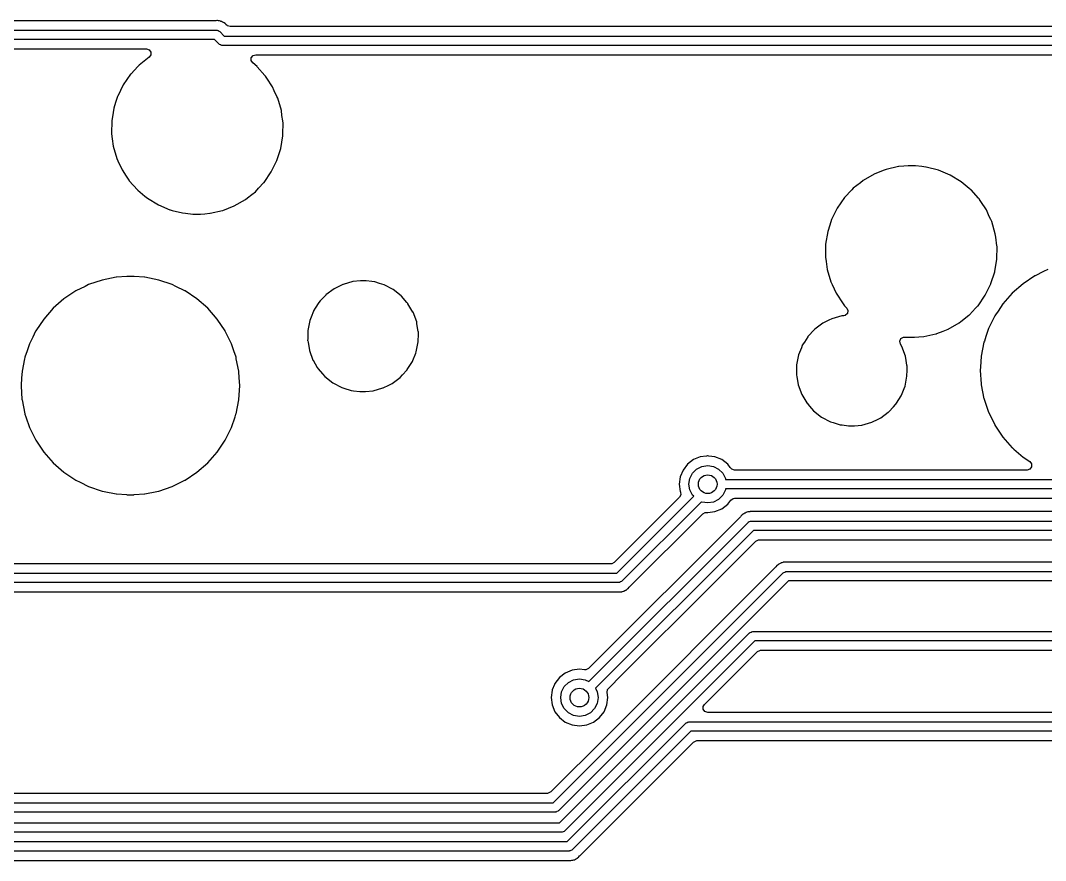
# Model space of a CAD drawing. Extents: x 0.6 to 14.8, y -5.2 to -0.6.
# Drawn here: x 11.253 to 12.115, y -2.342 to -1.635 of the extents above; entities that cross this region are included whole.
import ezdxf

# ---------------------------------------------------------------- set-up
doc = ezdxf.new("R2010")
doc.units = 0
doc.header["$MEASUREMENT"] = 0
doc.layers.add('BLACK', color=7, linetype='CONTINUOUS')

msp = doc.modelspace()

# ---------------------------------------------------------------- linework, layer by layer
at = {"layer": 'BLACK', "linetype": 'CONTINUOUS'}
for p, q in [((11.321, -1.63568), (10.6224, -1.63568)), ((11.417, -1.63568), (11.321, -1.63568)), ((11.4175, -1.63565), (11.417, -1.63568)), ((11.4183, -1.63554), (11.4175, -1.63565)), ((11.4186, -1.63549), (11.4183, -1.63554)), ((11.4183, -1.63554), (11.4183, -1.63554)), ((11.419, -1.63557), (11.4186, -1.63549)), ((11.419, -1.63558), (11.419, -1.63557)), ((11.419, -1.63557), (11.419, -1.63557)), ((11.4199, -1.63568), (11.419, -1.63558)), ((11.4201, -1.63568), (11.4199, -1.63568)), ((11.4204, -1.63571), (11.4201, -1.63568)), ((11.4206, -1.63581), (11.4204, -1.63571)), ((11.4214, -1.63609), (11.4206, -1.63581)), ((11.4206, -1.63581), (11.4206, -1.63581)), ((11.4219, -1.63627), (11.4214, -1.63609)), ((11.4226, -1.63643), (11.4219, -1.63627)), ((11.4229, -1.63651), (11.4226, -1.63643)), ((11.4226, -1.63643), (11.4226, -1.63643)), ((11.4232, -1.63671), (11.4229, -1.63651)), ((11.4233, -1.63676), (11.4232, -1.63671)), ((11.4232, -1.63671), (11.4232, -1.63671)), ((11.4241, -1.63717), (11.4233, -1.63676)), ((11.4241, -1.63721), (11.4241, -1.63717)), ((11.4245, -1.63734), (11.4241, -1.63721)), ((11.4241, -1.63721), (11.4241, -1.63721)), ((11.4253, -1.63813), (11.4245, -1.63734)), ((11.4255, -1.63827), (11.4253, -1.63813)), ((10.6156, -1.64357), (11.418, -1.64357)), ((11.418, -1.64357), (11.4183, -1.64367)), ((11.4183, -1.64367), (11.4187, -1.64362)), ((11.4187, -1.64362), (11.4195, -1.64404)), ((11.4195, -1.64404), (11.4204, -1.64433)), ((11.4204, -1.64433), (11.4205, -1.64458)), ((11.4205, -1.64458), (11.4208, -1.64473)), ((11.4208, -1.64473), (11.4247, -1.64857)), ((11.4256, -1.63837), (11.4255, -1.63827)), ((11.4262, -1.63891), (11.4256, -1.63837)), ((11.4263, -1.63901), (11.4262, -1.63891)), ((11.427, -1.63964), (11.4263, -1.63901)), ((11.4273, -1.63994), (11.427, -1.63964)), ((11.4296, -1.64068), (11.4273, -1.63994)), ((12.3625, -1.64068), (11.4296, -1.64068)), ((11.4164, -1.65145), (10.6161, -1.65145)), ((11.4203, -1.6553), (11.4164, -1.65145)), ((11.4205, -1.65544), (11.4203, -1.6553)), ((11.4247, -1.64857), (14.164, -1.64857)), ((10.7207, -1.65934), (11.3592, -1.65934)), ((11.3592, -1.65934), (11.3614, -1.66009)), ((11.3614, -1.66009), (11.3629, -1.66204)), ((11.3629, -1.66204), (11.3629, -1.66444)), ((11.4207, -1.6557), (11.4205, -1.65544)), ((11.4216, -1.65598), (11.4207, -1.6557)), ((11.4224, -1.6564), (11.4216, -1.65598)), ((11.4227, -1.65635), (11.4224, -1.6564)), ((11.423, -1.65645), (11.4227, -1.65635)), ((14.1624, -1.65645), (11.423, -1.65645)), ((11.3616, -1.66631), (11.3531, -1.67294)), ((11.3629, -1.66444), (11.3615, -1.66625)), ((11.3615, -1.66625), (11.3616, -1.66631)), ((11.4473, -1.6692), (11.4474, -1.6668)), ((11.4486, -1.67124), (11.4473, -1.6692)), ((11.4474, -1.6668), (11.449, -1.66494)), ((11.4522, -1.67424), (11.4486, -1.67124)), ((11.449, -1.66494), (11.4511, -1.66434)), ((11.4511, -1.66434), (12.2081, -1.66434)), ((11.3458, -1.68074), (11.3397, -1.68954)), ((11.3462, -1.6803), (11.3458, -1.68074)), ((11.3519, -1.67431), (11.3462, -1.6803)), ((11.3531, -1.67294), (11.3519, -1.67431)), ((11.4523, -1.67434), (11.4522, -1.67424)), ((11.4589, -1.68173), (11.4523, -1.67434)), ((11.4523, -1.67434), (11.4523, -1.67434)), ((11.3397, -1.68954), (11.335, -1.69915)), ((11.4593, -1.68223), (11.4589, -1.68173)), ((11.4594, -1.68235), (11.4593, -1.68223)), ((11.4605, -1.68402), (11.4594, -1.68235)), ((11.4594, -1.68235), (11.4594, -1.68235)), ((11.4652, -1.69119), (11.4605, -1.68402)), ((11.4667, -1.69457), (11.4652, -1.69119)), ((11.4689, -1.69929), (11.4667, -1.69457)), ((11.3333, -1.70448), (11.3317, -1.70935)), ((11.3349, -1.69929), (11.3333, -1.70448)), ((11.335, -1.69915), (11.3349, -1.69929)), ((11.4697, -1.70091), (11.4689, -1.69929)), ((11.4727, -1.7112), (11.4697, -1.70091)), ((11.3317, -1.70935), (11.3305, -1.71642)), ((11.4732, -1.71529), (11.4727, -1.7112)), ((11.4738, -1.7198), (11.4732, -1.71529)), ((11.33, -1.71992), (11.3298, -1.73064)), ((11.3305, -1.71642), (11.33, -1.7195)), ((11.33, -1.7195), (11.33, -1.71992)), ((11.4741, -1.72181), (11.4738, -1.7198)), ((11.474, -1.73088), (11.4741, -1.72196)), ((11.4741, -1.72196), (11.4741, -1.72181)), ((11.3298, -1.73064), (11.3299, -1.73078)), ((11.3299, -1.73078), (11.3299, -1.73078)), ((11.3299, -1.73078), (11.3304, -1.73506)), ((11.4722, -1.74309), (11.474, -1.73252)), ((11.474, -1.73252), (11.474, -1.73088)), ((11.3304, -1.73506), (11.3313, -1.74125)), ((11.3313, -1.74125), (11.3343, -1.75153)), ((11.469, -1.7533), (11.4711, -1.74665)), ((11.4711, -1.74665), (11.4722, -1.74323)), ((11.4722, -1.74323), (11.4722, -1.74309)), ((11.3343, -1.75153), (11.3343, -1.75166)), ((11.3343, -1.75166), (11.3343, -1.75166)), ((11.3343, -1.75166), (11.3352, -1.75345)), ((11.3352, -1.75345), (11.3388, -1.76126)), ((11.4642, -1.7629), (11.469, -1.7533)), ((11.9918, -1.75845), (11.9814, -1.76081)), ((11.992, -1.75844), (11.9918, -1.75845)), ((11.9962, -1.75812), (11.992, -1.75844)), ((11.992, -1.75844), (11.992, -1.75844)), ((11.9998, -1.75785), (11.9962, -1.75812)), ((12.0062, -1.75785), (11.9998, -1.75785)), ((12.0113, -1.75837), (12.0062, -1.75785)), ((12.0149, -1.75874), (12.0113, -1.75837)), ((12.0151, -1.75875), (12.0149, -1.75874)), ((12.0149, -1.75874), (12.0149, -1.75874)), ((12.0255, -1.76139), (12.0151, -1.75875)), ((11.3388, -1.76126), (11.3422, -1.76647)), ((11.3422, -1.76647), (11.3444, -1.76981)), ((11.4581, -1.7717), (11.4642, -1.7629)), ((11.9714, -1.76469), (11.9621, -1.77001)), ((11.9788, -1.76181), (11.9714, -1.76469)), ((11.9813, -1.76086), (11.9788, -1.76181)), ((11.9814, -1.76081), (11.9813, -1.76086)), ((11.9813, -1.76086), (11.9813, -1.76086)), ((12.0353, -1.76553), (12.0255, -1.76139)), ((12.0445, -1.77109), (12.0353, -1.76553)), ((11.3444, -1.76981), (11.3446, -1.77022)), ((11.3446, -1.77022), (11.3447, -1.77033)), ((11.3447, -1.77033), (11.3447, -1.77033)), ((11.3447, -1.77033), (11.3516, -1.77804)), ((11.4535, -1.77664), (11.458, -1.77181)), ((11.458, -1.77181), (11.4581, -1.7717)), ((11.458, -1.77181), (11.458, -1.77181)), ((11.9597, -1.77192), (11.9537, -1.77664)), ((11.962, -1.7701), (11.9597, -1.77192)), ((11.9621, -1.77001), (11.962, -1.7701)), ((11.962, -1.7701), (11.962, -1.7701)), ((12.0446, -1.77118), (12.0445, -1.77109)), ((12.0513, -1.77674), (12.0446, -1.77118)), ((11.3516, -1.77804), (11.3518, -1.77821)), ((11.3518, -1.77821), (11.3519, -1.7783)), ((11.3519, -1.7783), (11.3519, -1.7783)), ((11.3519, -1.7783), (11.3579, -1.78329)), ((11.3579, -1.78329), (11.36, -1.78506)), ((11.4424, -1.78614), (11.4441, -1.78475)), ((11.4441, -1.78475), (11.4479, -1.7818)), ((11.4479, -1.7818), (11.4508, -1.77951)), ((11.4508, -1.77951), (11.4535, -1.77664)), ((11.9464, -1.78444), (11.9403, -1.79324)), ((11.9465, -1.78434), (11.9464, -1.78444)), ((11.9525, -1.77794), (11.9465, -1.78434)), ((11.9465, -1.78434), (11.9465, -1.78434)), ((11.9537, -1.77664), (11.9525, -1.77794)), ((12.0527, -1.77794), (12.0513, -1.77674)), ((12.0528, -1.77804), (12.0527, -1.77794)), ((12.059, -1.78497), (12.0528, -1.77804)), ((12.0528, -1.77804), (12.0528, -1.77804)), ((11.36, -1.78506), (11.3692, -1.79062)), ((11.3692, -1.79062), (11.379, -1.79476)), ((11.4234, -1.7952), (11.4281, -1.79337)), ((11.4281, -1.79337), (11.4331, -1.79145)), ((11.4331, -1.79145), (11.4424, -1.78614)), ((11.9403, -1.79324), (11.9355, -1.80285)), ((12.0599, -1.78593), (12.059, -1.78497)), ((12.0599, -1.78605), (12.0599, -1.78593)), ((12.0611, -1.78776), (12.0599, -1.78605)), ((12.0599, -1.78605), (12.0599, -1.78605)), ((12.0657, -1.79488), (12.0611, -1.78776)), ((11.379, -1.79476), (11.3792, -1.79479)), ((11.3792, -1.79479), (11.3792, -1.79479)), ((11.3792, -1.79479), (11.3808, -1.7952)), ((11.3808, -1.7952), (11.3894, -1.79739)), ((11.3894, -1.79739), (11.3896, -1.79741)), ((11.3896, -1.79741), (11.3896, -1.79741)), ((11.3896, -1.79741), (11.3921, -1.79767)), ((11.3921, -1.79767), (11.3983, -1.79829)), ((11.3983, -1.79829), (11.4047, -1.79829)), ((11.4047, -1.79829), (11.4083, -1.79802)), ((11.4083, -1.79802), (11.4125, -1.79771)), ((11.4125, -1.79771), (11.4127, -1.7977)), ((11.4125, -1.79771), (11.4125, -1.79771)), ((11.4127, -1.7977), (11.4231, -1.79533)), ((11.4231, -1.79533), (11.4234, -1.7952)), ((12.0682, -1.80033), (12.0657, -1.79488)), ((12.0695, -1.80299), (12.0682, -1.80033)), ((11.934, -1.80754), (11.9323, -1.81305)), ((11.9355, -1.80299), (11.934, -1.80754)), ((11.9355, -1.80285), (11.9355, -1.80299)), ((12.0702, -1.80461), (12.0695, -1.80299)), ((12.0732, -1.8149), (12.0702, -1.80461)), ((11.9323, -1.81305), (11.9305, -1.82362)), ((12.0736, -1.81772), (12.0732, -1.8149)), ((12.0746, -1.82493), (12.0736, -1.81772)), ((11.9305, -1.82362), (11.9304, -1.83433)), ((12.0745, -1.83622), (12.0747, -1.82551)), ((12.0747, -1.82551), (12.0746, -1.82493)), ((11.9304, -1.83433), (11.9304, -1.83448)), ((11.9304, -1.83448), (11.9304, -1.83448)), ((11.9304, -1.83448), (11.9309, -1.83817)), ((12.0728, -1.84679), (12.0745, -1.83622)), ((11.9309, -1.83817), (11.9318, -1.84495)), ((11.9318, -1.84495), (11.9348, -1.85523)), ((12.1173, -1.84497), (12.1139, -1.84665)), ((11.3337, -1.85148), (11.3219, -1.85383)), ((11.3339, -1.85147), (11.3337, -1.85148)), ((11.3427, -1.8509), (11.3339, -1.85147)), ((11.3339, -1.85147), (11.3339, -1.85147)), ((11.3487, -1.85089), (11.3427, -1.85089)), ((11.3427, -1.85089), (11.3427, -1.8509)), ((11.3427, -1.8509), (11.3427, -1.8509)), ((11.3488, -1.8509), (11.3487, -1.85089)), ((11.3576, -1.85147), (11.3488, -1.8509)), ((11.3488, -1.8509), (11.3488, -1.8509)), ((11.3577, -1.85148), (11.3576, -1.85147)), ((11.3576, -1.85147), (11.3576, -1.85147)), ((11.3695, -1.85383), (11.3577, -1.85148)), ((12.0696, -1.85672), (12.0728, -1.84693)), ((12.0728, -1.84693), (12.0728, -1.84679)), ((12.1066, -1.85029), (12.0966, -1.85697)), ((12.1067, -1.85023), (12.1066, -1.85029)), ((12.1139, -1.84665), (12.1067, -1.85023)), ((12.1067, -1.85023), (12.1067, -1.85023)), ((11.3076, -1.85915), (11.2999, -1.86296)), ((11.3105, -1.85769), (11.3076, -1.85915)), ((11.3219, -1.85383), (11.3105, -1.85769)), ((11.3809, -1.85769), (11.3695, -1.85383)), ((11.3839, -1.85915), (11.3809, -1.85769)), ((11.3916, -1.86296), (11.3839, -1.85915)), ((11.517, -1.86126), (11.5101, -1.86637)), ((11.5216, -1.85901), (11.517, -1.86126)), ((11.5245, -1.85757), (11.5216, -1.85901)), ((11.5246, -1.85749), (11.5245, -1.85757)), ((11.5245, -1.85757), (11.5245, -1.85757)), ((11.5329, -1.85517), (11.5246, -1.85749)), ((11.5392, -1.85459), (11.5329, -1.85517)), ((11.5441, -1.85459), (11.5392, -1.85459)), ((11.5489, -1.85515), (11.5441, -1.85459)), ((11.5509, -1.85539), (11.5489, -1.85515)), ((11.5511, -1.85541), (11.5509, -1.85539)), ((11.5509, -1.85539), (11.5509, -1.85539)), ((11.5512, -1.85546), (11.5511, -1.85541)), ((11.5553, -1.85672), (11.5512, -1.85546)), ((11.5512, -1.85546), (11.5512, -1.85546)), ((11.5592, -1.85794), (11.5553, -1.85672)), ((11.5668, -1.86192), (11.5592, -1.85794)), ((11.5735, -1.8672), (11.5668, -1.86192)), ((11.9348, -1.85523), (11.9349, -1.85536)), ((11.9349, -1.85536), (11.9349, -1.85536)), ((11.9349, -1.85536), (11.936, -1.85769)), ((11.936, -1.85769), (11.9393, -1.86496)), ((12.0648, -1.8666), (12.0695, -1.85699)), ((12.0695, -1.85699), (12.0696, -1.85672)), ((12.0966, -1.85697), (12.0875, -1.8649)), ((11.2898, -1.8697), (11.2807, -1.87763)), ((11.2998, -1.86301), (11.2898, -1.8697)), ((11.2999, -1.86296), (11.2998, -1.86301)), ((11.2999, -1.86296), (11.2999, -1.86296)), ((11.3917, -1.86301), (11.3916, -1.86296)), ((11.3916, -1.86296), (11.3916, -1.86296)), ((11.4017, -1.8697), (11.3917, -1.86301)), ((11.4108, -1.87763), (11.4017, -1.8697)), ((11.51, -1.86651), (11.5054, -1.87146)), ((11.5101, -1.86637), (11.51, -1.86651)), ((11.5736, -1.86734), (11.5735, -1.8672)), ((11.5783, -1.87265), (11.5736, -1.86734)), ((11.9393, -1.86496), (11.9452, -1.87392)), ((12.0587, -1.8754), (12.0648, -1.8666)), ((12.0875, -1.8649), (12.0796, -1.87395)), ((11.2807, -1.87763), (11.2728, -1.88667)), ((11.4187, -1.88667), (11.4108, -1.87763)), ((11.5012, -1.87763), (11.4998, -1.87987)), ((11.5042, -1.8728), (11.5012, -1.87763)), ((11.5043, -1.87265), (11.5042, -1.8728)), ((11.5042, -1.8728), (11.5042, -1.8728)), ((11.5054, -1.87146), (11.5043, -1.87265)), ((11.5791, -1.87363), (11.5783, -1.87265)), ((11.5792, -1.87378), (11.5791, -1.87363)), ((11.5834, -1.88081), (11.5792, -1.87378)), ((11.5792, -1.87378), (11.5792, -1.87378)), ((11.9452, -1.87392), (11.9465, -1.8754)), ((11.9465, -1.8754), (11.9483, -1.87739)), ((11.9483, -1.87739), (11.9493, -1.8796)), ((12.0514, -1.8832), (12.0566, -1.87763)), ((12.0566, -1.87763), (12.0586, -1.87551)), ((12.0586, -1.87551), (12.0587, -1.8754)), ((12.0586, -1.87551), (12.0586, -1.87551)), ((12.0796, -1.87395), (12.0755, -1.88004)), ((11.2728, -1.88667), (11.2661, -1.89667)), ((11.4254, -1.89667), (11.4187, -1.88667)), ((11.4966, -1.8878), (11.4949, -1.89618)), ((11.4977, -1.88512), (11.4966, -1.8878)), ((11.4997, -1.88004), (11.4977, -1.88512)), ((11.4998, -1.87987), (11.4997, -1.88004)), ((11.4997, -1.88004), (11.4997, -1.88004)), ((11.5835, -1.88097), (11.5834, -1.88081)), ((11.5834, -1.88081), (11.5834, -1.88081)), ((11.5865, -1.88898), (11.5835, -1.88097)), ((11.9332, -1.88764), (11.9281, -1.89012)), ((11.9356, -1.88643), (11.9332, -1.88764)), ((11.9358, -1.88635), (11.9356, -1.88643)), ((11.9356, -1.88643), (11.9356, -1.88643)), ((11.944, -1.88403), (11.9358, -1.88635)), ((11.9449, -1.88395), (11.944, -1.88403)), ((11.9457, -1.88387), (11.9449, -1.88395)), ((11.947, -1.88356), (11.9457, -1.88387)), ((11.9488, -1.88195), (11.947, -1.88356)), ((11.9493, -1.8796), (11.9488, -1.88195)), ((12.0442, -1.88881), (12.051, -1.88346)), ((12.051, -1.88346), (12.0514, -1.8832)), ((12.0728, -1.88406), (12.0704, -1.88898)), ((12.0729, -1.88395), (12.0728, -1.88406)), ((12.0728, -1.88406), (12.0728, -1.88406)), ((12.0734, -1.8832), (12.0729, -1.88395)), ((12.0755, -1.88004), (12.0734, -1.8832)), ((11.266, -1.89678), (11.2635, -1.90198)), ((11.2661, -1.89667), (11.266, -1.89678)), ((11.266, -1.89678), (11.266, -1.89678)), ((11.4254, -1.89678), (11.4254, -1.89667)), ((11.428, -1.90198), (11.4254, -1.89678)), ((11.4254, -1.89678), (11.4254, -1.89678)), ((11.4949, -1.89618), (11.4949, -1.89906)), ((11.5867, -1.89069), (11.5865, -1.88898)), ((11.5878, -1.89704), (11.5867, -1.89069)), ((11.9212, -1.89537), (11.9156, -1.90136)), ((11.9213, -1.89523), (11.9212, -1.89537)), ((11.9281, -1.89012), (11.9213, -1.89523)), ((12.024, -1.89889), (12.0294, -1.89678)), ((12.0294, -1.89678), (12.0336, -1.89515)), ((12.0336, -1.89515), (12.0429, -1.88983)), ((12.0429, -1.88983), (12.0442, -1.88881)), ((12.0676, -1.89473), (12.0653, -1.90138)), ((12.0704, -1.88898), (12.0676, -1.89473)), ((11.2635, -1.90198), (11.2608, -1.90746)), ((11.4293, -1.90472), (11.428, -1.90198)), ((11.4307, -1.90746), (11.4293, -1.90472)), ((11.4949, -1.90343), (11.4948, -1.90472)), ((11.4948, -1.90472), (11.4949, -1.9049)), ((11.4949, -1.89906), (11.4949, -1.90343)), ((11.4949, -1.9049), (11.4949, -1.9049)), ((11.4949, -1.9049), (11.4951, -1.90612)), ((11.5879, -1.8974), (11.5878, -1.89704)), ((11.5878, -1.90594), (11.5879, -1.89917)), ((11.5879, -1.89758), (11.5879, -1.8974)), ((11.5879, -1.89917), (11.5879, -1.89758)), ((11.5879, -1.89758), (11.5879, -1.89758)), ((11.9154, -1.90166), (11.9126, -1.90612)), ((11.9155, -1.90151), (11.9154, -1.90166)), ((11.9154, -1.90166), (11.9154, -1.90166)), ((11.9156, -1.90136), (11.9155, -1.90151)), ((11.9928, -1.90533), (11.9938, -1.90312)), ((11.9934, -1.90768), (11.9928, -1.90533)), ((11.9938, -1.90312), (11.9959, -1.90189)), ((11.9959, -1.90189), (11.9971, -1.90181)), ((11.9971, -1.90181), (11.9989, -1.90199)), ((11.9989, -1.90199), (12.0052, -1.90199)), ((12.0052, -1.90199), (12.0088, -1.90172)), ((12.0088, -1.90172), (12.0131, -1.90141)), ((12.0131, -1.90141), (12.0132, -1.9014)), ((12.0131, -1.90141), (12.0131, -1.90141)), ((12.0132, -1.9014), (12.0231, -1.89917)), ((12.0231, -1.89917), (12.0235, -1.89906)), ((12.0235, -1.89906), (12.0237, -1.89903)), ((12.0237, -1.89903), (12.024, -1.89889)), ((12.064, -1.90533), (12.0637, -1.90612)), ((12.0653, -1.90138), (12.064, -1.90533)), ((11.2608, -1.90746), (11.2585, -1.91432)), ((11.433, -1.91432), (11.4307, -1.90746)), ((11.4951, -1.90612), (11.4963, -1.91314)), ((11.4963, -1.91314), (11.4992, -1.92116)), ((11.5861, -1.91432), (11.5878, -1.90594)), ((11.9101, -1.91092), (11.9078, -1.91666)), ((11.9109, -1.9089), (11.9101, -1.91092)), ((11.9126, -1.90612), (11.9109, -1.90873)), ((11.9109, -1.90873), (11.9109, -1.9089)), ((11.9109, -1.9089), (11.9109, -1.9089)), ((11.9947, -1.90983), (11.9934, -1.90768)), ((11.9976, -1.91784), (11.9947, -1.90983)), ((12.0637, -1.90612), (12.0614, -1.91792)), ((11.2567, -1.92001), (11.2546, -1.93064)), ((11.2569, -1.91897), (11.2567, -1.92001)), ((11.2572, -1.918), (11.2569, -1.91885)), ((11.2569, -1.91885), (11.2569, -1.91897)), ((11.2569, -1.91897), (11.2569, -1.91897)), ((11.2585, -1.91432), (11.2572, -1.918)), ((11.4343, -1.918), (11.433, -1.91432)), ((11.4346, -1.91885), (11.4343, -1.918)), ((11.4346, -1.91897), (11.4346, -1.91885)), ((11.4348, -1.92001), (11.4346, -1.91897)), ((11.4346, -1.91897), (11.4346, -1.91897)), ((11.4369, -1.93064), (11.4348, -1.92001)), ((11.4992, -1.92116), (11.4993, -1.92131)), ((11.4993, -1.92131), (11.4993, -1.92131)), ((11.4993, -1.92131), (11.5029, -1.92735)), ((11.5786, -1.92919), (11.5829, -1.9224)), ((11.5829, -1.9224), (11.583, -1.92225)), ((11.583, -1.92225), (11.5833, -1.9215)), ((11.5833, -1.9215), (11.5857, -1.91535)), ((11.5857, -1.91535), (11.5861, -1.91432)), ((11.9078, -1.91666), (11.9061, -1.92504)), ((11.9982, -1.92153), (11.9976, -1.91784)), ((11.9989, -1.92546), (11.9982, -1.92153)), ((12.0614, -1.91805), (12.0608, -1.92675)), ((12.0614, -1.91792), (12.0614, -1.91805)), ((12.0614, -1.91805), (12.0614, -1.91805)), ((11.2546, -1.93077), (11.2542, -1.93601)), ((11.2546, -1.93064), (11.2546, -1.93077)), ((11.2546, -1.93077), (11.2546, -1.93077)), ((11.4369, -1.93077), (11.4369, -1.93064)), ((11.4372, -1.93601), (11.4369, -1.93077)), ((11.4369, -1.93077), (11.4369, -1.93077)), ((11.5029, -1.92735), (11.5036, -1.9285)), ((11.5036, -1.9285), (11.5037, -1.92863)), ((11.5037, -1.92863), (11.5037, -1.92863)), ((11.5037, -1.92863), (11.5073, -1.93274)), ((11.5746, -1.93358), (11.5783, -1.92961)), ((11.5783, -1.92961), (11.5784, -1.92948)), ((11.5783, -1.92961), (11.5783, -1.92961)), ((11.5784, -1.92948), (11.5786, -1.92919)), ((11.9061, -1.92919), (11.906, -1.93274)), ((11.9061, -1.92504), (11.9061, -1.92919)), ((11.9991, -1.92626), (11.9989, -1.92546)), ((11.9989, -1.9348), (11.999, -1.92961)), ((11.999, -1.92961), (11.9991, -1.92644)), ((11.9991, -1.92644), (11.9991, -1.92626)), ((11.9991, -1.92644), (11.9991, -1.92644)), ((12.0608, -1.92675), (12.0606, -1.92992)), ((12.0606, -1.92992), (12.0606, -1.93005)), ((12.0606, -1.93005), (12.0613, -1.94107)), ((11.2542, -1.93601), (11.2538, -1.94264)), ((11.4377, -1.94264), (11.4372, -1.93601)), ((11.5073, -1.93274), (11.5092, -1.93492)), ((11.5092, -1.93492), (11.5159, -1.94021)), ((11.5658, -1.94086), (11.5726, -1.93575)), ((11.5726, -1.93575), (11.5746, -1.93358)), ((11.5746, -1.93358), (11.5746, -1.93358)), ((11.906, -1.93274), (11.906, -1.93358)), ((11.906, -1.93358), (11.906, -1.93376)), ((11.906, -1.93376), (11.9062, -1.93503)), ((11.906, -1.93376), (11.906, -1.93376)), ((11.9062, -1.93503), (11.9074, -1.942)), ((11.9973, -1.94318), (11.9989, -1.9348)), ((11.2538, -1.94264), (11.2538, -1.94277)), ((11.2538, -1.94277), (11.2545, -1.95421)), ((11.4369, -1.95421), (11.4377, -1.94277)), ((11.4377, -1.94277), (11.4377, -1.94264)), ((11.5159, -1.94021), (11.5235, -1.94418)), ((11.5235, -1.94418), (11.5251, -1.94469)), ((11.5251, -1.94469), (11.5315, -1.94666)), ((11.5315, -1.94666), (11.5315, -1.94666)), ((11.5315, -1.94666), (11.5317, -1.94672)), ((11.5317, -1.94672), (11.5318, -1.94674)), ((11.5318, -1.94674), (11.5318, -1.94674)), ((11.5318, -1.94674), (11.5333, -1.94691)), ((11.5333, -1.94691), (11.5386, -1.94754)), ((11.5386, -1.94754), (11.5435, -1.94754)), ((11.5435, -1.94754), (11.5499, -1.94696)), ((11.5499, -1.94696), (11.5581, -1.94464)), ((11.5581, -1.94464), (11.5583, -1.94454)), ((11.5583, -1.94454), (11.5631, -1.94217)), ((11.5631, -1.94217), (11.5658, -1.94086)), ((11.9074, -1.942), (11.9104, -1.95002)), ((11.9943, -1.95064), (11.9965, -1.94513)), ((11.9965, -1.94513), (11.9973, -1.94318)), ((12.0613, -1.94107), (12.0614, -1.94192)), ((12.0614, -1.94192), (12.0637, -1.95372)), ((11.2545, -1.95421), (11.2546, -1.95465)), ((11.2546, -1.95465), (11.2569, -1.96644)), ((11.4346, -1.96644), (11.4369, -1.95465)), ((11.4369, -1.95465), (11.4369, -1.95421)), ((11.9104, -1.95002), (11.9105, -1.95017)), ((11.9105, -1.95017), (11.9105, -1.95017)), ((11.9105, -1.95017), (11.9147, -1.9572)), ((11.9901, -1.95749), (11.994, -1.95126)), ((11.994, -1.95126), (11.9941, -1.95111)), ((11.9941, -1.95111), (11.9943, -1.95064)), ((12.0637, -1.95372), (12.0638, -1.95384)), ((12.0638, -1.95384), (12.0638, -1.95384)), ((12.0638, -1.95384), (12.0638, -1.95401)), ((12.0638, -1.95401), (12.0676, -1.96511)), ((11.9147, -1.9572), (11.9148, -1.95736)), ((11.9148, -1.95736), (11.9149, -1.95749)), ((11.9149, -1.95749), (11.9149, -1.95749)), ((11.9149, -1.95749), (11.917, -1.95989)), ((11.917, -1.95989), (11.9204, -1.96378)), ((11.9204, -1.96378), (11.9271, -1.96907)), ((11.9769, -1.96972), (11.9831, -1.96511)), ((11.9831, -1.96511), (11.9836, -1.96471)), ((11.9836, -1.96471), (11.9838, -1.96461)), ((11.9836, -1.96471), (11.9836, -1.96471)), ((11.9838, -1.96461), (11.9876, -1.96047)), ((11.9876, -1.96047), (11.9894, -1.95847)), ((11.9894, -1.95847), (11.9896, -1.95834)), ((11.9894, -1.95847), (11.9894, -1.95847)), ((11.9896, -1.95834), (11.9901, -1.95749)), ((12.0676, -1.96511), (12.0685, -1.96696)), ((11.2569, -1.96644), (11.257, -1.96656)), ((11.257, -1.96656), (11.257, -1.96656)), ((11.257, -1.96656), (11.2578, -1.96898)), ((11.2578, -1.96898), (11.2608, -1.97783)), ((11.4307, -1.97783), (11.4337, -1.96898)), ((11.4337, -1.96898), (11.4345, -1.96656)), ((11.4345, -1.96656), (11.4346, -1.96644)), ((11.4345, -1.96656), (11.4345, -1.96656)), ((11.9271, -1.96907), (11.9347, -1.97304)), ((11.9347, -1.97304), (11.9368, -1.9737)), ((11.9368, -1.9737), (11.9427, -1.97552)), ((11.961, -1.97582), (11.9693, -1.9735)), ((11.9693, -1.9735), (11.9698, -1.97321)), ((11.9698, -1.97321), (11.974, -1.97114)), ((11.974, -1.97114), (11.9769, -1.96972)), ((12.0685, -1.96696), (12.0728, -1.9756)), ((11.2608, -1.97783), (11.2622, -1.98074)), ((11.2622, -1.98074), (11.2658, -1.98806)), ((11.4256, -1.98806), (11.4292, -1.98074)), ((11.4292, -1.98074), (11.4307, -1.97783)), ((11.9427, -1.97552), (11.9427, -1.97552)), ((11.9427, -1.97552), (11.9428, -1.97558)), ((11.9428, -1.97558), (11.943, -1.9756)), ((11.943, -1.9756), (11.943, -1.9756)), ((11.943, -1.9756), (11.9444, -1.97577)), ((11.9444, -1.97577), (11.9498, -1.9764)), ((11.9498, -1.9764), (11.9547, -1.9764)), ((11.9547, -1.9764), (11.961, -1.97582)), ((12.0728, -1.9756), (12.0729, -1.9759)), ((12.0729, -1.9759), (12.0796, -1.9859)), ((11.2658, -1.98806), (11.2661, -1.98862)), ((11.2661, -1.98862), (11.2728, -1.99862)), ((11.4187, -1.99862), (11.4254, -1.98862)), ((11.4254, -1.98862), (11.4256, -1.98806)), ((12.0796, -1.9859), (12.0875, -1.99494)), ((11.2728, -1.99862), (11.2807, -2.00766)), ((11.4108, -2.00766), (11.4187, -1.99862)), ((12.0875, -1.99494), (12.0876, -1.99502)), ((12.0876, -1.99502), (12.0889, -1.99613)), ((12.0889, -1.99613), (12.0966, -2.00287)), ((11.2807, -2.00766), (11.2898, -2.01559)), ((11.4017, -2.01559), (11.4108, -2.00766)), ((11.8144, -2.00873), (11.8106, -2.01367)), ((11.8193, -2.00494), (11.8144, -2.00873)), ((11.8251, -2.00256), (11.8193, -2.00494)), ((11.8303, -2.00188), (11.8251, -2.00256)), ((11.831, -2.00178), (11.8303, -2.00188)), ((11.8313, -2.00174), (11.831, -2.00178)), ((11.8315, -2.00178), (11.8313, -2.00174)), ((11.8323, -2.00188), (11.8315, -2.00178)), ((11.8374, -2.00256), (11.8323, -2.00188)), ((11.8432, -2.00494), (11.8374, -2.00256)), ((11.8481, -2.00873), (11.8432, -2.00494)), ((11.8503, -2.01151), (11.8481, -2.00873)), ((12.0966, -2.00287), (12.0967, -2.00294)), ((12.0967, -2.00294), (12.0967, -2.00294)), ((12.0967, -2.00294), (12.1022, -2.00662)), ((12.1022, -2.00662), (12.1037, -2.00851)), ((12.1037, -2.00851), (12.1038, -2.01092)), ((11.2898, -2.01559), (11.2998, -2.02227)), ((11.3917, -2.02227), (11.4017, -2.01559)), ((11.8106, -2.01367), (11.8082, -2.01942)), ((11.8163, -2.02072), (11.8185, -2.01633)), ((11.8185, -2.01633), (11.822, -2.01285)), ((11.822, -2.01285), (11.8264, -2.01061)), ((11.8264, -2.01061), (11.8313, -2.00984)), ((11.8313, -2.00984), (11.8361, -2.01061)), ((11.8361, -2.01061), (11.8405, -2.01285)), ((11.8405, -2.01285), (11.844, -2.01633)), ((11.844, -2.01633), (11.8462, -2.02072)), ((11.8508, -2.01223), (11.8503, -2.01151)), ((11.8516, -2.01302), (11.8508, -2.01223)), ((11.8539, -2.01376), (11.8516, -2.01302)), ((12.1, -2.01376), (11.8539, -2.01376)), ((12.1024, -2.01292), (12.1, -2.01376)), ((12.1038, -2.01092), (12.1024, -2.01292)), ((11.2998, -2.02227), (11.2999, -2.02233)), ((11.2999, -2.02233), (11.2999, -2.02233)), ((11.2999, -2.02233), (11.3033, -2.02402)), ((11.3033, -2.02402), (11.3105, -2.02759)), ((11.3809, -2.02759), (11.3882, -2.02402)), ((11.3882, -2.02402), (11.3916, -2.02233)), ((11.3916, -2.02233), (11.3917, -2.02227)), ((11.3916, -2.02233), (11.3916, -2.02233)), ((11.8082, -2.01942), (11.8074, -2.02559)), ((11.8074, -2.02559), (11.8082, -2.03176)), ((11.8155, -2.02559), (11.8163, -2.02072)), ((11.8163, -2.03046), (11.8155, -2.02559)), ((11.8462, -2.02072), (11.8464, -2.02165)), ((11.8464, -2.02165), (12.5602, -2.02165)), ((11.3105, -2.02759), (11.3219, -2.03146)), ((11.3219, -2.03146), (11.3221, -2.03148)), ((11.3221, -2.03148), (11.3221, -2.03148)), ((11.3221, -2.03148), (11.3235, -2.03176)), ((11.3235, -2.03176), (11.3337, -2.03381)), ((11.3337, -2.03381), (11.3339, -2.03381)), ((11.3339, -2.03381), (11.3339, -2.03381)), ((11.3339, -2.03381), (11.3427, -2.03439)), ((11.3427, -2.03439), (11.3427, -2.03439)), ((11.3427, -2.03439), (11.3427, -2.0344)), ((11.3427, -2.0344), (11.3487, -2.0344)), ((11.3487, -2.0344), (11.3488, -2.03439)), ((11.3488, -2.03439), (11.3576, -2.03381)), ((11.3488, -2.03439), (11.3488, -2.03439)), ((11.3576, -2.03381), (11.3576, -2.03381)), ((11.3576, -2.03381), (11.3577, -2.03381)), ((11.3577, -2.03381), (11.368, -2.03176)), ((11.368, -2.03176), (11.3694, -2.03148)), ((11.3694, -2.03148), (11.3695, -2.03146)), ((11.3694, -2.03148), (11.3694, -2.03148)), ((11.3695, -2.03146), (11.3809, -2.02759)), ((11.8086, -2.03463), (11.8076, -2.03648)), ((11.8082, -2.03176), (11.8083, -2.032)), ((11.8083, -2.032), (11.8084, -2.03223)), ((11.8084, -2.03223), (11.8086, -2.03463)), ((11.8185, -2.03485), (11.8163, -2.03046)), ((11.8462, -2.03046), (11.844, -2.03485)), ((11.8464, -2.02953), (11.8462, -2.03046)), ((12.5602, -2.02953), (11.8464, -2.02953)), ((11.8076, -2.03648), (11.7527, -2.09136)), ((11.7548, -2.10039), (11.8195, -2.03577)), ((11.826, -2.04036), (11.7592, -2.10711)), ((11.8195, -2.03577), (11.8185, -2.03485)), ((11.8264, -2.04057), (11.826, -2.04036)), ((11.8313, -2.04134), (11.8264, -2.04057)), ((11.8361, -2.04057), (11.8313, -2.04134)), ((11.8405, -2.03833), (11.8361, -2.04057)), ((11.844, -2.03485), (11.8405, -2.03833)), ((11.8432, -2.04624), (11.8481, -2.04245)), ((11.8481, -2.04245), (11.8508, -2.03895)), ((11.8508, -2.03895), (11.8528, -2.03758)), ((11.8528, -2.03758), (11.8539, -2.03742)), ((11.8539, -2.03742), (12.5527, -2.03742)), ((11.7656, -2.11194), (11.8271, -2.05043)), ((11.8271, -2.05043), (11.8292, -2.04933)), ((11.8292, -2.04933), (11.8304, -2.04932)), ((11.8304, -2.04932), (11.8313, -2.04944)), ((11.8313, -2.04944), (11.8374, -2.04862)), ((11.8374, -2.04862), (11.8432, -2.04624)), ((11.86, -2.0516), (11.8593, -2.05251)), ((11.8603, -2.0514), (11.86, -2.0516)), ((11.861, -2.05084), (11.8603, -2.0514)), ((11.8612, -2.05067), (11.861, -2.05084)), ((11.8613, -2.05051), (11.8612, -2.05067)), ((11.8616, -2.0504), (11.8613, -2.05051)), ((11.8623, -2.0501), (11.8616, -2.0504)), ((11.8616, -2.0504), (11.8616, -2.0504)), ((11.8628, -2.04983), (11.8623, -2.0501)), ((11.8634, -2.04947), (11.8628, -2.04983)), ((11.8637, -2.04928), (11.8634, -2.04947)), ((11.8634, -2.04947), (11.8634, -2.04947)), ((11.8642, -2.0492), (11.8637, -2.04928)), ((11.865, -2.04895), (11.8642, -2.0492)), ((11.8651, -2.04891), (11.865, -2.04895)), ((11.8654, -2.04877), (11.8651, -2.04891)), ((11.8651, -2.04891), (11.8651, -2.04891)), ((11.8658, -2.04876), (11.8654, -2.04877)), ((11.8659, -2.04875), (11.8658, -2.04876)), ((11.8666, -2.04873), (11.8659, -2.04875)), ((11.8668, -2.04871), (11.8666, -2.04873)), ((11.8669, -2.04868), (11.8668, -2.04871)), ((11.8677, -2.04868), (11.8669, -2.04868)), ((11.8679, -2.04868), (11.8677, -2.04868)), ((11.8698, -2.04861), (11.8679, -2.04868)), ((11.8679, -2.04868), (11.8679, -2.04868)), ((11.87, -2.04867), (11.8698, -2.04861)), ((11.8701, -2.04868), (11.87, -2.04867)), ((11.8762, -2.04868), (11.8701, -2.04868)), ((12.5554, -2.04868), (11.8762, -2.04868)), ((11.8589, -2.05291), (11.7311, -2.18076)), ((11.7313, -2.19169), (11.8653, -2.05773)), ((11.8593, -2.05251), (11.8589, -2.05291)), ((11.8653, -2.05773), (11.8655, -2.05758)), ((11.8655, -2.05758), (11.8657, -2.05733)), ((11.8657, -2.05733), (11.8666, -2.05704)), ((11.8666, -2.05704), (11.8674, -2.05662)), ((11.8674, -2.05662), (11.8677, -2.05667)), ((11.8677, -2.05667), (11.868, -2.05657)), ((11.868, -2.05657), (14.0059, -2.05657)), ((11.8697, -2.06445), (11.7369, -2.19726)), ((14.0059, -2.06445), (11.8697, -2.06445)), ((11.8346, -2.1107), (11.8718, -2.07348)), ((11.8718, -2.07348), (11.8739, -2.07239)), ((11.8739, -2.07239), (11.8746, -2.07234)), ((11.8746, -2.07234), (12.8353, -2.07234)), ((11.4444, -2.0925), (11.0744, -2.0925)), ((11.75, -2.0925), (11.4444, -2.0925)), ((11.7506, -2.09245), (11.75, -2.0925)), ((11.7527, -2.09136), (11.7506, -2.09245)), ((11.8888, -2.09501), (11.8884, -2.09541)), ((11.8892, -2.09438), (11.8888, -2.09501)), ((11.8895, -2.0941), (11.8892, -2.09438)), ((11.8892, -2.09438), (11.8892, -2.09438)), ((11.8898, -2.0939), (11.8895, -2.0941)), ((11.8905, -2.09334), (11.8898, -2.0939)), ((11.8907, -2.09317), (11.8905, -2.09334)), ((11.8908, -2.09301), (11.8907, -2.09317)), ((11.8911, -2.0929), (11.8908, -2.09301)), ((11.8918, -2.0926), (11.8911, -2.0929)), ((11.8911, -2.0929), (11.8911, -2.0929)), ((11.8923, -2.09233), (11.8918, -2.0926)), ((11.8929, -2.09197), (11.8923, -2.09233)), ((11.8932, -2.09178), (11.8929, -2.09197)), ((11.8929, -2.09197), (11.8929, -2.09197)), ((11.8937, -2.0917), (11.8932, -2.09178)), ((11.8945, -2.09145), (11.8937, -2.0917)), ((11.8946, -2.09141), (11.8945, -2.09145)), ((11.8949, -2.09127), (11.8946, -2.09141)), ((11.8946, -2.09141), (11.8946, -2.09141)), ((11.8953, -2.09126), (11.8949, -2.09127)), ((11.8954, -2.09125), (11.8953, -2.09126)), ((11.8961, -2.09123), (11.8954, -2.09125)), ((11.8963, -2.09121), (11.8961, -2.09123)), ((11.8964, -2.09118), (11.8963, -2.09121)), ((11.8972, -2.09118), (11.8964, -2.09118)), ((11.8974, -2.09118), (11.8972, -2.09118)), ((11.8993, -2.09111), (11.8974, -2.09118)), ((11.8995, -2.09117), (11.8993, -2.09111)), ((11.8996, -2.09118), (11.8995, -2.09117)), ((11.944, -2.09118), (11.8996, -2.09118)), ((14.0139, -2.09118), (11.944, -2.09118)), ((11.0669, -2.10039), (11.7548, -2.10039)), ((11.7014, -2.29357), (11.8948, -2.10023)), ((11.8884, -2.09541), (11.7458, -2.23802)), ((11.8948, -2.10023), (11.895, -2.10008)), ((11.895, -2.10008), (11.8952, -2.09983)), ((11.8952, -2.09983), (11.8961, -2.09954)), ((11.8961, -2.09954), (11.8969, -2.09912)), ((11.8969, -2.09912), (11.8972, -2.09917)), ((11.8972, -2.09917), (11.8975, -2.09907)), ((11.8975, -2.09907), (14.0254, -2.09907)), ((11.7565, -2.10827), (11.0669, -2.10827)), ((11.8992, -2.10695), (11.7058, -2.3003)), ((11.7568, -2.10817), (11.7565, -2.10827)), ((11.7571, -2.10822), (11.7568, -2.10817)), ((11.7579, -2.1078), (11.7571, -2.10822)), ((11.7588, -2.10752), (11.7579, -2.1078)), ((11.759, -2.10726), (11.7588, -2.10752)), ((11.7592, -2.10711), (11.759, -2.10726)), ((11.7592, -2.18607), (11.8346, -2.1107)), ((11.7645, -2.11325), (11.7652, -2.11233)), ((11.7652, -2.11233), (11.7656, -2.11194)), ((14.0254, -2.10695), (11.8992, -2.10695)), ((11.0744, -2.11616), (11.7127, -2.11616)), ((11.7127, -2.11616), (11.7544, -2.11616)), ((11.7544, -2.11616), (11.7545, -2.11617)), ((11.7545, -2.11617), (11.7547, -2.11624)), ((11.7547, -2.11624), (11.7567, -2.11616)), ((11.7567, -2.11616), (11.7568, -2.11616)), ((11.7568, -2.11616), (11.7576, -2.11616)), ((11.7576, -2.11616), (11.7577, -2.11613)), ((11.7577, -2.11613), (11.7579, -2.11612)), ((11.7579, -2.11612), (11.7586, -2.11609)), ((11.7586, -2.11609), (11.7588, -2.11609)), ((11.7588, -2.11609), (11.7591, -2.11607)), ((11.7591, -2.11607), (11.7594, -2.11593)), ((11.7594, -2.11593), (11.7595, -2.11589)), ((11.7594, -2.11593), (11.7594, -2.11593)), ((11.7595, -2.11589), (11.7604, -2.11564)), ((11.7604, -2.11564), (11.7608, -2.11556)), ((11.7608, -2.11556), (11.7617, -2.11501)), ((11.7617, -2.11501), (11.7622, -2.11475)), ((11.7622, -2.11475), (11.7623, -2.1147)), ((11.7623, -2.1147), (11.7624, -2.11465)), ((11.7624, -2.11465), (11.7629, -2.11444)), ((11.7629, -2.11444), (11.7632, -2.11433)), ((11.7629, -2.11444), (11.7629, -2.11444)), ((11.7632, -2.11433), (11.7634, -2.11417)), ((11.7634, -2.11417), (11.7635, -2.114)), ((11.7635, -2.114), (11.7642, -2.11344)), ((11.7642, -2.11344), (11.7645, -2.11325)), ((11.7067, -2.31057), (11.8665, -2.15073)), ((11.8665, -2.15073), (11.8668, -2.15058)), ((11.8668, -2.15058), (11.867, -2.15033)), ((11.867, -2.15033), (11.8679, -2.15004)), ((11.8679, -2.15004), (11.8687, -2.14962)), ((11.8687, -2.14962), (11.869, -2.14967)), ((11.869, -2.14967), (11.8693, -2.14957)), ((11.8693, -2.14957), (14.0309, -2.14957)), ((11.8709, -2.15745), (11.7111, -2.3173)), ((14.0309, -2.15745), (11.8709, -2.15745)), ((11.8285, -2.21103), (11.8731, -2.16648)), ((11.8731, -2.16648), (11.8752, -2.16539)), ((11.8752, -2.16539), (11.8758, -2.16534)), ((11.8758, -2.16534), (12.8473, -2.16534)), ((11.7234, -2.18129), (11.7172, -2.1821)), ((11.7278, -2.18187), (11.7234, -2.18129)), ((11.7311, -2.18076), (11.7289, -2.18185)), ((11.7066, -2.18828), (11.7028, -2.19321)), ((11.7115, -2.18449), (11.7066, -2.18828)), ((11.7172, -2.1821), (11.7115, -2.18449)), ((11.7185, -2.19016), (11.7234, -2.18939)), ((11.7234, -2.18939), (11.7283, -2.19016)), ((11.7289, -2.18185), (11.7278, -2.18187)), ((11.7478, -2.19749), (11.7592, -2.18607)), ((11.7024, -2.19404), (11.7005, -2.19864)), ((11.7028, -2.19321), (11.7024, -2.19404)), ((11.7084, -2.20027), (11.7107, -2.19588)), ((11.7107, -2.19588), (11.7142, -2.1924)), ((11.7142, -2.1924), (11.7185, -2.19016)), ((11.7283, -2.19016), (11.7313, -2.19169)), ((11.7369, -2.19726), (11.7384, -2.20027)), ((11.7467, -2.20076), (11.7471, -2.19839)), ((11.7471, -2.19839), (11.7478, -2.19749)), ((11.7004, -2.19897), (11.6996, -2.20514)), ((11.6996, -2.20514), (11.7004, -2.21131)), ((11.7005, -2.19864), (11.7004, -2.19897)), ((11.7077, -2.20514), (11.7084, -2.20027)), ((11.7084, -2.21), (11.7077, -2.20514)), ((11.7384, -2.20027), (11.7392, -2.20514)), ((11.7392, -2.20514), (11.7384, -2.21)), ((11.7464, -2.21131), (11.7473, -2.20514)), ((11.7473, -2.20514), (11.7467, -2.20076)), ((11.7004, -2.21131), (11.7028, -2.21706)), ((11.7107, -2.21439), (11.7084, -2.21)), ((11.7142, -2.21788), (11.7107, -2.21439)), ((11.7362, -2.21439), (11.7327, -2.21788)), ((11.7384, -2.21), (11.7362, -2.21439)), ((11.7441, -2.21706), (11.7464, -2.21131)), ((11.8276, -2.21258), (11.8285, -2.21103)), ((11.8276, -2.21499), (11.8276, -2.21258)), ((11.829, -2.21694), (11.8276, -2.21499)), ((11.7028, -2.21706), (11.7066, -2.222)), ((11.7066, -2.222), (11.7115, -2.22579)), ((11.7185, -2.22011), (11.7142, -2.21788)), ((11.7234, -2.22089), (11.7185, -2.22011)), ((11.7283, -2.22011), (11.7234, -2.22089)), ((11.7327, -2.21788), (11.7283, -2.22011)), ((11.7353, -2.22579), (11.7403, -2.222)), ((11.7403, -2.222), (11.7441, -2.21706)), ((11.8313, -2.21768), (11.829, -2.21694)), ((13.653, -2.21768), (11.8313, -2.21768)), ((11.7115, -2.22579), (11.7172, -2.22817)), ((11.7132, -2.32632), (11.8128, -2.22673)), ((11.7172, -2.22817), (11.7234, -2.22898)), ((11.7234, -2.22898), (11.7296, -2.22817)), ((11.7296, -2.22817), (11.7353, -2.22579)), ((11.8128, -2.22673), (11.8131, -2.22658)), ((11.8131, -2.22658), (11.8133, -2.22633)), ((11.8133, -2.22633), (11.8141, -2.22604)), ((11.8141, -2.22604), (11.815, -2.22562)), ((11.815, -2.22562), (11.8153, -2.22567)), ((11.8153, -2.22567), (11.8156, -2.22557)), ((11.8156, -2.22557), (14.0321, -2.22557)), ((11.7458, -2.23802), (11.6993, -2.28454)), ((11.8172, -2.23345), (11.7176, -2.33304)), ((14.0318, -2.23345), (11.8172, -2.23345)), ((11.8193, -2.24248), (11.8215, -2.24139)), ((11.8215, -2.24139), (11.8221, -2.24134)), ((11.8221, -2.24134), (12.7283, -2.24134)), ((11.724, -2.33786), (11.8193, -2.24248)), ((11.6993, -2.28454), (11.6971, -2.28563)), ((11.6965, -2.28568), (10.4664, -2.28568)), ((11.6971, -2.28563), (11.6965, -2.28568)), ((10.367, -2.29357), (11.7014, -2.29357)), ((11.703, -2.30145), (10.3687, -2.30145)), ((11.7033, -2.30135), (11.703, -2.30145)), ((11.7037, -2.3014), (11.7033, -2.30135)), ((11.7045, -2.30098), (11.7037, -2.3014)), ((11.7054, -2.3007), (11.7045, -2.30098)), ((11.7055, -2.30044), (11.7054, -2.3007)), ((11.7058, -2.3003), (11.7055, -2.30044)), ((10.403, -2.31057), (11.7067, -2.31057)), ((11.7083, -2.31845), (10.4047, -2.31845)), ((11.7086, -2.31835), (11.7083, -2.31845)), ((11.7089, -2.3184), (11.7086, -2.31835)), ((11.7097, -2.31798), (11.7089, -2.3184)), ((11.7106, -2.3177), (11.7097, -2.31798)), ((11.7108, -2.31744), (11.7106, -2.3177)), ((11.7111, -2.3173), (11.7108, -2.31744)), ((10.4123, -2.32632), (11.7132, -2.32632)), ((11.7148, -2.3342), (10.4139, -2.3342)), ((11.7151, -2.3341), (11.7148, -2.3342)), ((11.7155, -2.33415), (11.7151, -2.3341)), ((11.7163, -2.33373), (11.7155, -2.33415)), ((11.7171, -2.33344), (11.7163, -2.33373)), ((11.7173, -2.33319), (11.7171, -2.33344)), ((11.7176, -2.33304), (11.7173, -2.33319)), ((10.4188, -2.34209), (11.6179, -2.34209)), ((11.6179, -2.34209), (11.7127, -2.34209)), ((11.7127, -2.34209), (11.7129, -2.3421)), ((11.7129, -2.3421), (11.7131, -2.34217)), ((11.7131, -2.34217), (11.715, -2.34209)), ((11.715, -2.34209), (11.7152, -2.34209)), ((11.7152, -2.34209), (11.7159, -2.34209)), ((11.7159, -2.34209), (11.7161, -2.34206)), ((11.7161, -2.34206), (11.7163, -2.34204)), ((11.7163, -2.34204), (11.7169, -2.34202)), ((11.7169, -2.34202), (11.7171, -2.34201)), ((11.7171, -2.34201), (11.7175, -2.342)), ((11.7175, -2.342), (11.7178, -2.34186)), ((11.7178, -2.34186), (11.7179, -2.34182)), ((11.7178, -2.34186), (11.7178, -2.34186)), ((11.7179, -2.34182), (11.7187, -2.34157)), ((11.7187, -2.34157), (11.7192, -2.34149)), ((11.7192, -2.34149), (11.7201, -2.34094)), ((11.7201, -2.34094), (11.7206, -2.34068)), ((11.7206, -2.34068), (11.7213, -2.34037)), ((11.7213, -2.34037), (11.7215, -2.34026)), ((11.7213, -2.34037), (11.7213, -2.34037)), ((11.7215, -2.34026), (11.7217, -2.3401)), ((11.7217, -2.3401), (11.7219, -2.33993)), ((11.7219, -2.33993), (11.7226, -2.33937)), ((11.7226, -2.33937), (11.7229, -2.33918)), ((11.7229, -2.33918), (11.7236, -2.33826)), ((11.7236, -2.33826), (11.724, -2.33786))]:
    msp.add_line(p, q, dxfattribs=at)
at = {"layer": 'BLACK'}
for centre in [(11.8313, -2.02559), (11.7234, -2.20514)]:
    msp.add_circle(centre, 0.007874, dxfattribs=at)

doc.saveas('drawing.dxf')
